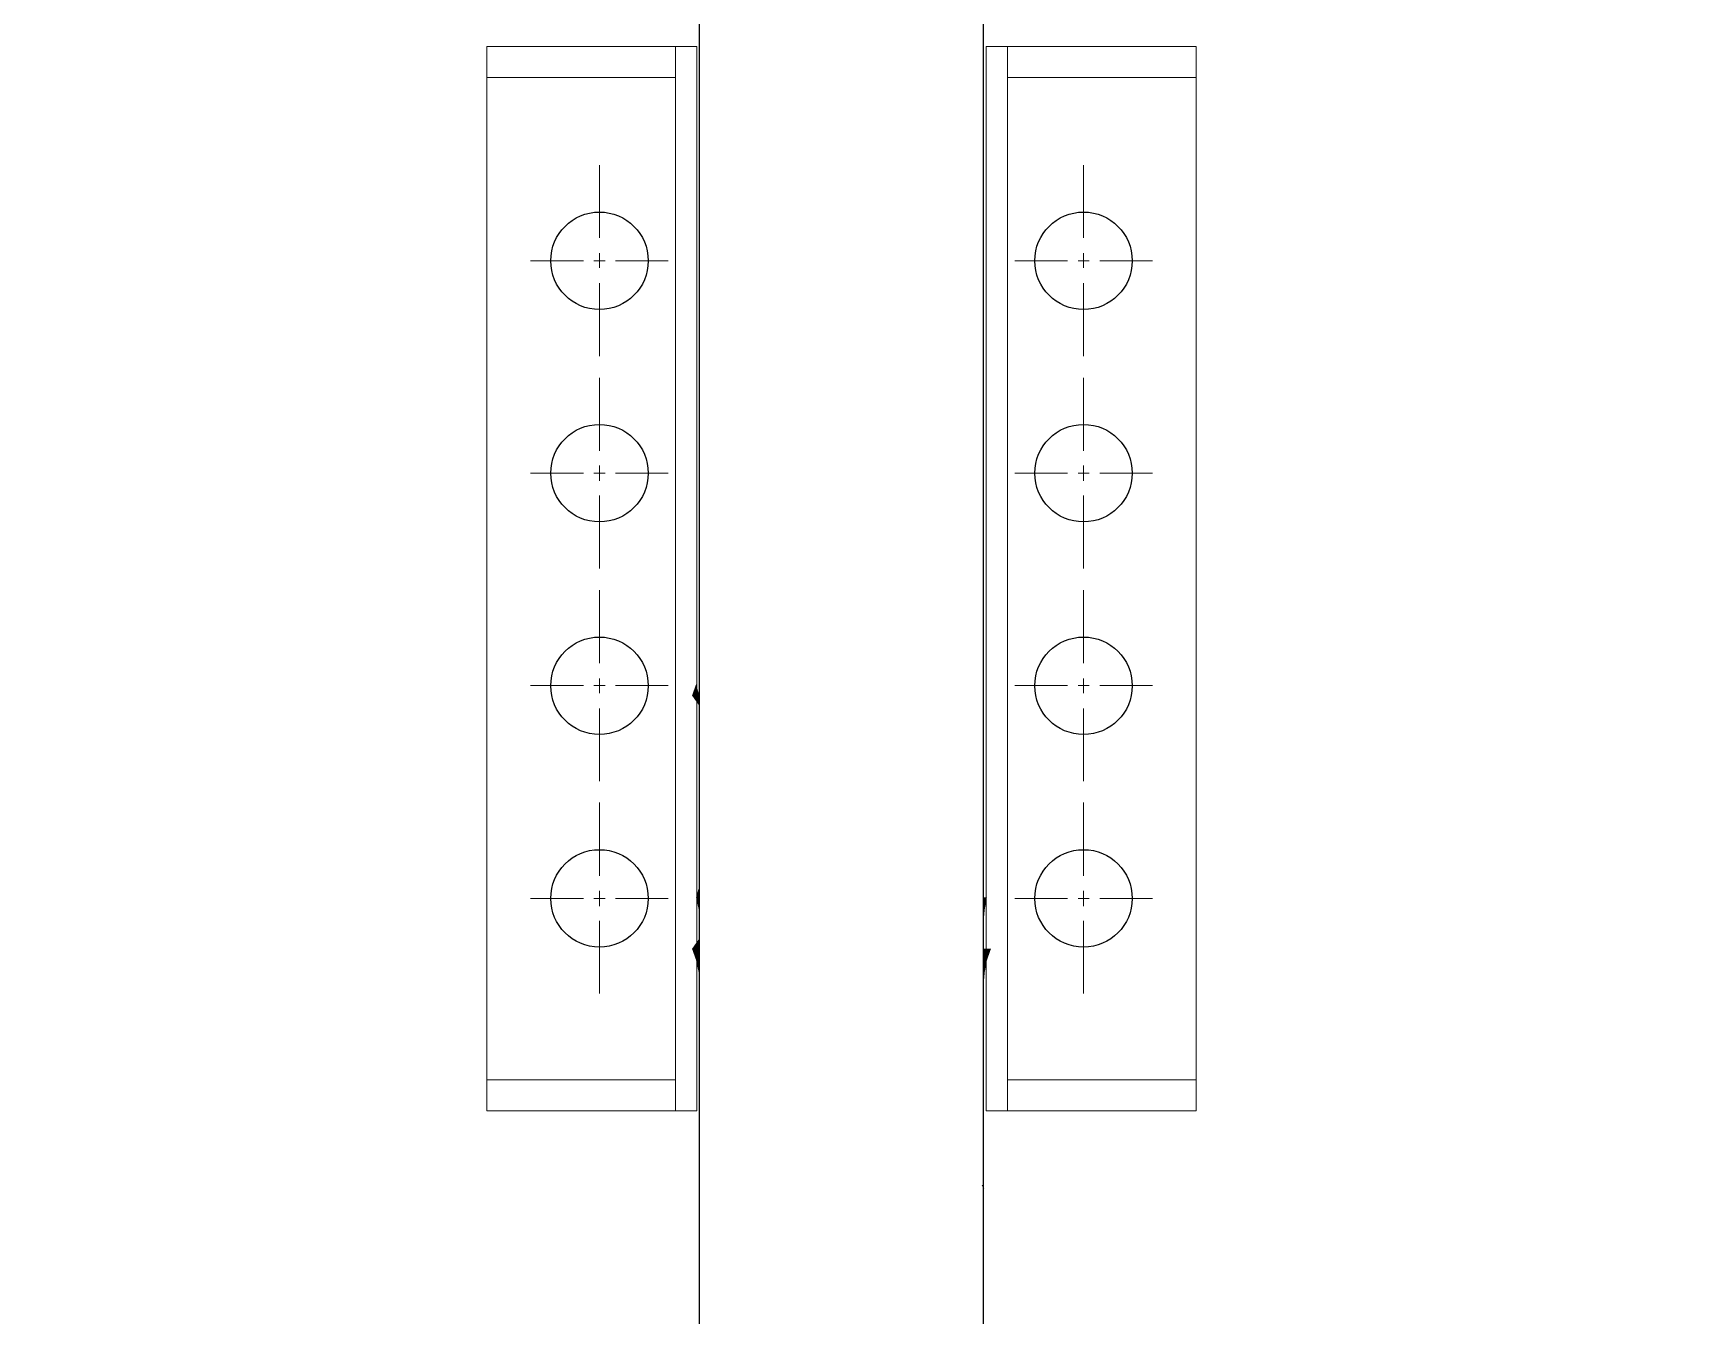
# Model space of a CAD drawing. Header units: inches. Extents: x 23291 to 181956, y 9161 to 51408.
# Drawn here: x 103575.2 to 104020.3, y 37538.2 to 37885.6 of the extents above; entities that cross this region are included whole.
import ezdxf

# ---------------------------------------------------------------- set-up
doc = ezdxf.new("R2010")
doc.units = ezdxf.units.IN
doc.header["$MEASUREMENT"] = 0
doc.linetypes.add('ACAD_ISO02W100', pattern=[15, 12, -3])
doc.linetypes.add('HIDDEN2', pattern=[0.1875, 0.125, -0.0625])
doc.layers.add('1', color=3, linetype='Continuous')

msp = doc.modelspace()

# ---------------------------------------------------------------- linework, layer by layer
msp.add_open_spline([(102008.15, 38756.27), (103204.48, 38248.03), (105131.89, 37390.91), (109175.85, 35826.99), (112823.77, 35070.29), (117769.55, 35070.29), (121406.78, 35085.26), (123831.05, 35070.17)], degree=3, knots=[0, 0, 0, 0, 3.550687, 7.088547, 10.454406, 13.763203, 20.376363, 20.376363, 20.376363, 20.376363])
msp.add_open_spline([(102008.15, 38756.27), (103204.48, 38248.03), (105131.89, 37390.91), (109175.85, 35826.99), (112823.77, 35070.29), (117769.55, 35070.29), (121406.78, 35085.26), (123831.05, 35070.17)], degree=3, knots=[0, 0, 0, 0, 3.550687, 7.088547, 10.454406, 13.763203, 20.376363, 20.376363, 20.376363, 20.376363])
at = {"layer": '1', "linetype": 'ByBlock'}
for p, q in [((103755.74, 35266.94), (103755.74, 39298.19)), ((103832.74, 35267.05), (103832.74, 39298.96)), ((103755.74, 35266.94), (103755.75, 39075.22)), ((103832.74, 35266.94), (103832.75, 39074.79)), ((103755.74, 35266.94), (103755.74, 38605.82)), ((103832.74, 35267.05), (103832.74, 38605.82))]:
    msp.add_line(p, q, dxfattribs=at)
at = {"layer": '1', "linetype": 'ByBlock', "lineweight": 18}
for p, q in [((103755.74, 38227.97), (103755.74, 37872.16)), ((103755.74, 38227.97), (103755.74, 37872.16)), ((103832.74, 37872.16), (103832.74, 38227.97)), ((103832.74, 37872.16), (103832.74, 38227.97)), ((103755.74, 37900.79), (103755.74, 37570.37)), ((103755.74, 37900.79), (103755.74, 37570.37)), ((103832.74, 37900.79), (103832.74, 37570.37)), ((103832.74, 37900.79), (103832.74, 37570.37)), ((103755.05, 37881.89), (103698.14, 37881.89)), ((103698.14, 37881.89), (103698.14, 37593.55)), ((103755.05, 37881.89), (103698.14, 37881.89)), ((103698.14, 37881.89), (103698.14, 37593.55)), ((103749.28, 37881.89), (103749.28, 37593.55)), ((103749.28, 37881.89), (103749.28, 37593.55)), ((103755.05, 37593.55), (103755.05, 37881.89)), ((103755.05, 37593.55), (103755.05, 37881.89)), ((103833.44, 37593.55), (103833.44, 37881.89)), ((103833.44, 37881.89), (103890.34, 37881.89)), ((103833.44, 37593.55), (103833.44, 37881.89)), ((103833.44, 37881.89), (103890.34, 37881.89)), ((103839.21, 37881.89), (103839.21, 37593.55)), ((103839.21, 37881.89), (103839.21, 37593.55)), ((103890.34, 37881.89), (103890.34, 37593.55)), ((103890.34, 37881.89), (103890.34, 37593.55)), ((103749.28, 37873.48), (103698.14, 37873.48)), ((103749.28, 37873.48), (103698.14, 37873.48)), ((103839.21, 37873.48), (103890.34, 37873.48)), ((103839.21, 37873.48), (103890.34, 37873.48)), ((103728.68, 37849.75), (103728.68, 37830.02)), ((103728.68, 37849.75), (103728.68, 37830.02)), ((103859.8, 37849.75), (103859.8, 37830.02)), ((103859.8, 37849.75), (103859.8, 37830.02)), ((103728.68, 37825.88), (103728.68, 37821.88)), ((103728.68, 37825.88), (103728.68, 37821.88)), ((103859.8, 37825.88), (103859.8, 37821.88)), ((103859.8, 37825.88), (103859.8, 37821.88)), ((103709.98, 37823.81), (103724.31, 37823.81)), ((103709.98, 37823.81), (103724.31, 37823.81)), ((103727.19, 37823.81), (103730.18, 37823.81)), ((103727.19, 37823.81), (103730.18, 37823.81)), ((103733.06, 37823.81), (103747.29, 37823.81)), ((103733.06, 37823.81), (103747.29, 37823.81)), ((103855.42, 37823.81), (103841.2, 37823.81)), ((103855.42, 37823.81), (103841.2, 37823.81)), ((103861.29, 37823.81), (103858.31, 37823.81)), ((103861.29, 37823.81), (103858.31, 37823.81)), ((103878.5, 37823.81), (103864.18, 37823.81)), ((103878.5, 37823.81), (103864.18, 37823.81)), ((103728.68, 37817.74), (103728.68, 37798.01)), ((103728.68, 37817.74), (103728.68, 37798.01)), ((103859.8, 37817.74), (103859.8, 37798.01)), ((103859.8, 37817.74), (103859.8, 37798.01)), ((103728.68, 37792.08), (103728.68, 37772.35)), ((103728.68, 37792.08), (103728.68, 37772.35)), ((103859.8, 37792.08), (103859.8, 37772.35)), ((103859.8, 37792.08), (103859.8, 37772.35)), ((103709.98, 37766.28), (103724.31, 37766.28)), ((103709.98, 37766.28), (103724.31, 37766.28)), ((103727.19, 37766.28), (103730.18, 37766.28)), ((103727.19, 37766.28), (103730.18, 37766.28)), ((103728.68, 37768.35), (103728.68, 37764.21)), ((103728.68, 37768.35), (103728.68, 37764.21)), ((103733.06, 37766.28), (103747.29, 37766.28)), ((103733.06, 37766.28), (103747.29, 37766.28)), ((103855.42, 37766.28), (103841.2, 37766.28)), ((103855.42, 37766.28), (103841.2, 37766.28)), ((103861.29, 37766.28), (103858.31, 37766.28)), ((103861.29, 37766.28), (103858.31, 37766.28)), ((103859.8, 37768.35), (103859.8, 37764.21)), ((103859.8, 37768.35), (103859.8, 37764.21)), ((103878.5, 37766.28), (103864.18, 37766.28)), ((103878.5, 37766.28), (103864.18, 37766.28)), ((103728.68, 37760.21), (103728.68, 37740.48)), ((103728.68, 37760.21), (103728.68, 37740.48)), ((103859.8, 37760.21), (103859.8, 37740.48)), ((103859.8, 37760.21), (103859.8, 37740.48)), ((103728.68, 37734.55), (103728.68, 37714.82)), ((103728.68, 37734.55), (103728.68, 37714.82)), ((103859.8, 37734.55), (103859.8, 37714.82)), ((103859.8, 37734.55), (103859.8, 37714.82)), ((103709.98, 37708.75), (103724.31, 37708.75)), ((103709.98, 37708.75), (103724.31, 37708.75)), ((103727.19, 37708.75), (103730.18, 37708.75)), ((103727.19, 37708.75), (103730.18, 37708.75)), ((103728.68, 37710.68), (103728.68, 37706.68)), ((103728.68, 37710.68), (103728.68, 37706.68)), ((103733.06, 37708.75), (103747.29, 37708.75)), ((103733.06, 37708.75), (103747.29, 37708.75)), ((103855.42, 37708.75), (103841.2, 37708.75)), ((103855.42, 37708.75), (103841.2, 37708.75)), ((103861.29, 37708.75), (103858.31, 37708.75)), ((103861.29, 37708.75), (103858.31, 37708.75)), ((103859.8, 37710.68), (103859.8, 37706.68)), ((103859.8, 37710.68), (103859.8, 37706.68)), ((103878.5, 37708.75), (103864.18, 37708.75)), ((103878.5, 37708.75), (103864.18, 37708.75)), ((103728.68, 37702.54), (103728.68, 37682.81)), ((103728.68, 37702.54), (103728.68, 37682.81)), ((103859.8, 37702.54), (103859.8, 37682.81)), ((103859.8, 37702.54), (103859.8, 37682.81)), ((103755.74, 37688.79), (103755.74, 37611.4)), ((103755.74, 37688.79), (103755.74, 37611.4)), ((103728.68, 37677.02), (103728.68, 37657.15)), ((103728.68, 37677.02), (103728.68, 37657.15)), ((103832.74, 37623.51), (103832.74, 37674.47)), ((103832.74, 37623.51), (103832.74, 37674.47)), ((103859.8, 37677.02), (103859.8, 37657.15)), ((103859.8, 37677.02), (103859.8, 37657.15)), ((103755.74, 37671.73), (103755.74, 37594.33)), ((103755.74, 37671.73), (103755.74, 37594.33)), ((103709.98, 37651.08), (103724.31, 37651.08)), ((103709.98, 37651.08), (103724.31, 37651.08)), ((103727.19, 37651.08), (103730.18, 37651.08)), ((103727.19, 37651.08), (103730.18, 37651.08)), ((103728.68, 37653.15), (103728.68, 37649.01)), ((103728.68, 37653.15), (103728.68, 37649.01)), ((103733.06, 37651.08), (103747.29, 37651.08)), ((103733.06, 37651.08), (103747.29, 37651.08)), ((103855.42, 37651.08), (103841.2, 37651.08)), ((103855.42, 37651.08), (103841.2, 37651.08)), ((103861.29, 37651.08), (103858.31, 37651.08)), ((103861.29, 37651.08), (103858.31, 37651.08)), ((103859.8, 37653.15), (103859.8, 37649.01)), ((103859.8, 37653.15), (103859.8, 37649.01)), ((103878.5, 37651.08), (103864.18, 37651.08)), ((103878.5, 37651.08), (103864.18, 37651.08)), ((103728.68, 37645.01), (103728.68, 37625.28)), ((103728.68, 37645.01), (103728.68, 37625.28)), ((103832.74, 37644.79), (103832.74, 37611.4)), ((103832.74, 37644.79), (103832.74, 37611.4)), ((103859.8, 37645.01), (103859.8, 37625.28)), ((103859.8, 37645.01), (103859.8, 37625.28)), ((103832.74, 37627.73), (103832.74, 37594.33)), ((103832.74, 37627.73), (103832.74, 37594.33)), ((103698.14, 37601.97), (103749.28, 37601.97)), ((103698.14, 37601.97), (103749.28, 37601.97)), ((103890.34, 37601.97), (103839.21, 37601.97)), ((103890.34, 37601.97), (103839.21, 37601.97)), ((103698.14, 37593.55), (103755.05, 37593.55)), ((103698.14, 37593.55), (103755.05, 37593.55)), ((103890.34, 37593.55), (103833.44, 37593.55)), ((103890.34, 37593.55), (103833.44, 37593.55)), ((103832.34, 37573.41), (103832.84, 37572.58)), ((103832.34, 37573.41), (103832.84, 37572.58))]:
    msp.add_line(p, q, dxfattribs=at)
at = {"layer": '1', "linetype": 'HIDDEN2'}
for p, q in [((103755.74, 37543.56), (103755.74, 37910.69)), ((103755.74, 37543.56), (103755.74, 37910.69)), ((103832.74, 37543.56), (103832.74, 37910.69)), ((103832.74, 37543.56), (103832.74, 37910.69))]:
    msp.add_line(p, q, dxfattribs=at)
at = {"layer": '1', "linetype": 'ACAD_ISO02W100', "lineweight": 18}
msp.add_line((103832.74, 37640.58), (103832.74, 37691.53), dxfattribs=at)
msp.add_line((103832.74, 37640.58), (103832.74, 37691.53), dxfattribs=at)
at = {"layer": '1'}
for centre in [(103728.68, 37823.81), (103728.68, 37823.81), (103859.8, 37823.81), (103859.8, 37823.81), (103728.68, 37766.28), (103728.68, 37766.28), (103859.8, 37766.28), (103859.8, 37766.28), (103728.68, 37708.68), (103728.68, 37708.68), (103859.8, 37708.68), (103859.8, 37708.68), (103728.68, 37651.08), (103728.68, 37651.08), (103859.8, 37651.08), (103859.8, 37651.08)]:
    msp.add_circle(centre, 13.2, dxfattribs=at)
at = {"layer": '1', "linetype": 'ByBlock', "transparency": 33554559}
for points in [[(103754.85, 37709.12), (103753.75, 37706.04), (103755.74, 37706.04)], [(103754.85, 37709.12), (103753.75, 37706.04), (103755.74, 37706.04)], [(103753.75, 37706.04), (103755.74, 37706.04), (103755.74, 37703.19)], [(103753.75, 37706.04), (103755.74, 37706.04), (103755.74, 37703.19)], [(103753.75, 37637.42), (103755.74, 37637.42), (103755.74, 37640.27)], [(103753.75, 37637.42), (103755.74, 37637.42), (103755.74, 37640.27)], [(103754.85, 37634.34), (103753.75, 37637.42), (103755.74, 37637.42)], [(103754.85, 37634.34), (103753.75, 37637.42), (103755.74, 37637.42)], [(103754.85, 37634.34), (103755.74, 37634.34), (103755.74, 37637.42)], [(103754.85, 37634.34), (103755.74, 37634.34), (103755.74, 37637.42)], [(103832.74, 37634.34), (103832.74, 37637.42), (103834.73, 37637.42)], [(103832.74, 37634.34), (103833.64, 37634.34), (103834.73, 37637.42)], [(103832.74, 37634.34), (103832.74, 37637.42), (103834.73, 37637.42)], [(103832.74, 37634.34), (103833.64, 37634.34), (103834.73, 37637.42)], [(103755.54, 37631.04), (103754.85, 37634.34), (103755.74, 37634.34)], [(103755.54, 37631.04), (103754.85, 37634.34), (103755.74, 37634.34)], [(103755.54, 37631.04), (103755.74, 37631.04), (103755.74, 37634.34)], [(103755.54, 37631.04), (103755.74, 37631.04), (103755.74, 37634.34)], [(103832.74, 37631.04), (103832.74, 37634.34), (103833.64, 37634.34)], [(103832.74, 37631.04), (103833.04, 37631.04), (103833.64, 37634.34)], [(103832.74, 37631.04), (103832.74, 37634.34), (103833.64, 37634.34)], [(103832.74, 37631.04), (103833.04, 37631.04), (103833.64, 37634.34)], [(103755.74, 37627.73), (103755.54, 37631.04), (103755.74, 37631.04)], [(103755.74, 37627.73), (103755.54, 37631.04), (103755.74, 37631.04)], [(103832.74, 37627.73), (103832.74, 37631.04), (103833.04, 37631.04)], [(103832.74, 37627.73), (103833.04, 37631.04), (103833.04, 37631.04)], [(103832.74, 37627.73), (103832.74, 37631.04), (103833.04, 37631.04)], [(103832.74, 37627.73), (103833.04, 37631.04), (103833.04, 37631.04)]]:
    msp.add_solid(points, dxfattribs=at)
at = {"layer": '1', "linetype": 'ACAD_ISO02W100', "transparency": 33554559}
for points in [[(103754.85, 37651.41), (103755.74, 37651.41), (103755.74, 37654.48)], [(103754.85, 37651.41), (103755.74, 37651.41), (103755.74, 37654.48)], [(103755.54, 37648.1), (103754.85, 37651.41), (103755.74, 37651.41)], [(103755.54, 37648.1), (103754.85, 37651.41), (103755.74, 37651.41)], [(103755.54, 37648.1), (103755.74, 37648.1), (103755.74, 37651.41)], [(103755.54, 37648.1), (103755.74, 37648.1), (103755.74, 37651.41)], [(103832.74, 37648.1), (103832.74, 37651.41), (103833.64, 37651.41)], [(103832.74, 37648.1), (103833.04, 37648.1), (103833.64, 37651.41)], [(103832.74, 37648.1), (103832.74, 37651.41), (103833.64, 37651.41)], [(103832.74, 37648.1), (103833.04, 37648.1), (103833.64, 37651.41)], [(103755.74, 37644.79), (103755.54, 37648.1), (103755.74, 37648.1)], [(103755.74, 37644.79), (103755.54, 37648.1), (103755.74, 37648.1)], [(103832.74, 37644.79), (103832.74, 37648.1), (103833.04, 37648.1)], [(103832.74, 37644.79), (103833.04, 37648.1), (103833.04, 37648.1)], [(103832.74, 37644.79), (103832.74, 37648.1), (103833.04, 37648.1)], [(103832.74, 37644.79), (103833.04, 37648.1), (103833.04, 37648.1)]]:
    msp.add_solid(points, dxfattribs=at)

doc.saveas('drawing.dxf')
